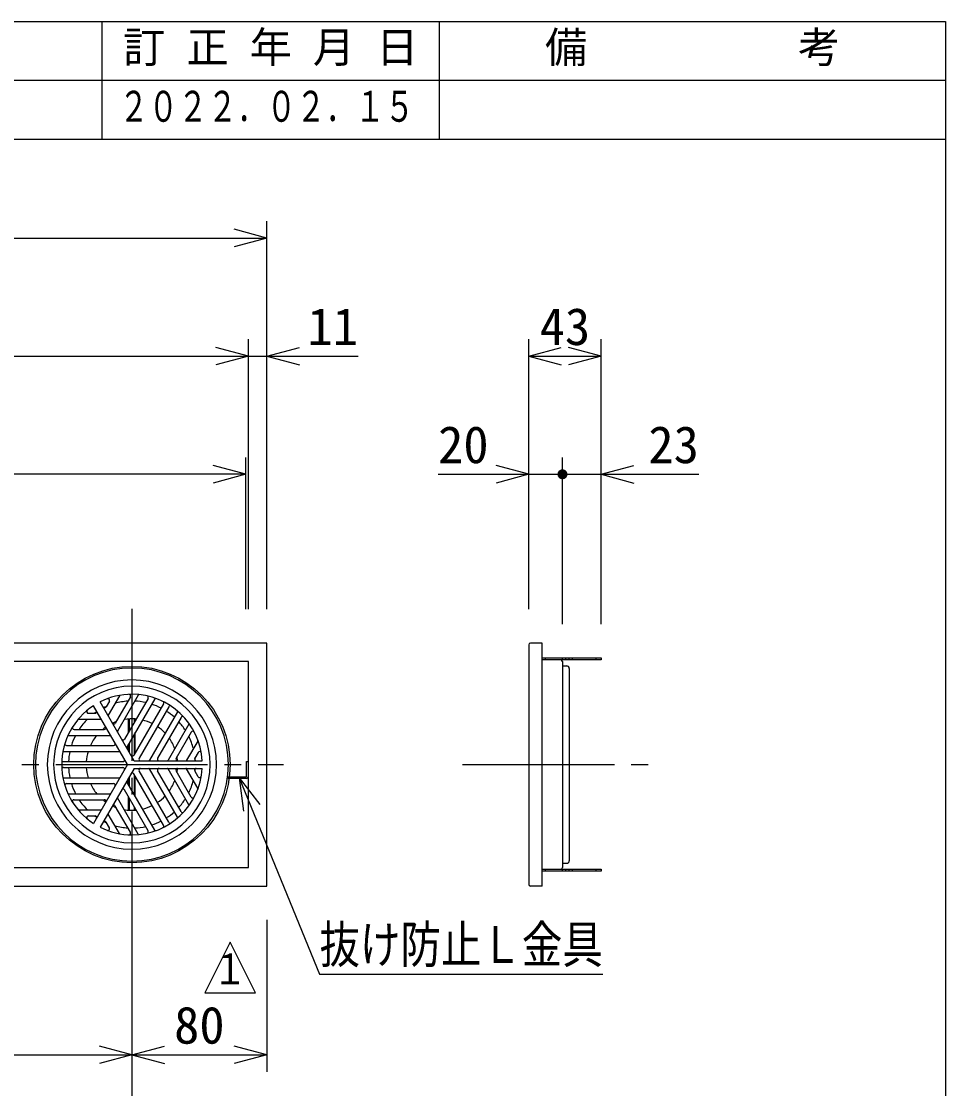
# Model space of a CAD drawing. Units: millimetres, scale not verified. Extents: x -1365 to 1365, y -930 to 870.
# Drawn here: x 817 to 1365, y 238 to 870 of the extents above; entities that cross this region are included whole.
import ezdxf
from ezdxf.enums import TextEntityAlignment as Align

# ---------------------------------------------------------------- set-up
doc = ezdxf.new("R2010")
doc.units = ezdxf.units.MM
doc.header["$LTSCALE"] = 10
doc.linetypes.add('CHAIN2', pattern=[12, 9, -1, 1, -1])
for name, color, linetype in [('0-0_計極細', 2, 'Continuous'), ('0-1_計細線', 3, 'Continuous'), ('0-5_寸法線', 7, 'Continuous'), ('0-7_枠細線', 5, 'Continuous'), ('0-8_枠中線', 5, 'Continuous')]:
    doc.layers.add(name, color=color, linetype=linetype)
doc.styles.add('ＭＳ ゴシック', font='')
doc.styles.get('ＭＳ ゴシック').set_extended_font_data('MS Gothic')

msp = doc.modelspace()

# ---------------------------------------------------------------- hatches: boundary and pattern name
at = {"layer": '0-5_寸法線'}
msp.add_hatch(color=256, dxfattribs=at).paths.add_polyline_path([(1140.86, 601.58, 1), (1134.86, 601.58, 1)])

# ---------------------------------------------------------------- linework, layer by layer
at = {"layer": '0-0_計極細', "linetype": 'CHAIN2'}
for p, q in [((882.67, 521.79), (882.67, -118.58)), ((-842.5, 429.58), (972.53, 429.58)), ((1078.62, 429.58), (1193.84, 429.58))]:
    msp.add_line(p, q, dxfattribs=at)
at = {"layer": '0-0_計極細'}
for p, q in [((875.22, 470.37), (868.62, 458.93)), ((881.78, 469.68), (872.82, 454.17)), ((886.45, 470.76), (874.12, 449.4)), ((892.26, 468.77), (878.32, 444.63)), ((896.18, 468.54), (879.63, 439.87)), ((869.31, 467.15), (867.32, 463.7)), ((901.42, 465.58), (883.83, 435.1)), ((904.46, 463.82), (886.87, 433.35)), ((851.06, 456.43), (864.27, 456.43)), ((856.82, 459.94), (860.8, 459.94)), ((880.66, 448.68), (880.66, 456.6)), ((881.16, 449.55), (881.16, 456.63)), ((884.17, 454.77), (884.17, 456.63)), ((884.68, 455.64), (884.68, 456.6)), ((909.65, 460.76), (893.1, 432.09)), ((911.81, 457.48), (897.88, 433.35)), ((848.39, 450.4), (866.3, 450.4)), ((916.44, 453.45), (904.11, 432.09)), ((845.12, 446.89), (869.78, 446.89)), ((884.17, 435.7), (884.17, 447.74)), ((884.68, 436.57), (884.68, 448.61)), ((917.84, 448.86), (908.88, 433.35)), ((921.72, 443.53), (915.11, 432.09)), ((842.17, 437.36), (875.28, 437.36)), ((843.93, 440.87), (871.81, 440.87)), ((880.66, 437.57), (880.66, 441.66)), ((881.16, 436.7), (881.16, 442.53)), ((921.88, 436.79), (919.89, 433.35)), ((842.12, 431.34), (877.31, 431.34)), ((842.12, 427.83), (877.31, 427.83)), ((901.42, 393.59), (883.83, 424.06)), ((904.46, 395.35), (886.87, 425.82)), ((909.65, 398.4), (893.1, 427.07)), ((911.81, 401.68), (897.88, 425.82)), ((916.44, 405.72), (904.11, 427.07)), ((917.84, 410.3), (908.88, 425.82)), ((921.72, 415.63), (915.11, 427.07)), ((921.88, 422.37), (919.89, 425.82)), ((842.17, 421.8), (875.28, 421.8)), ((843.93, 418.29), (871.81, 418.29)), ((896.18, 390.62), (879.63, 419.3)), ((880.66, 417.5), (880.66, 421.59)), ((881.16, 416.64), (881.16, 422.46)), ((884.17, 411.42), (884.17, 423.46)), ((884.68, 410.55), (884.68, 422.59)), ((941.67, 421.33), (941.67, 422.33)), ((845.12, 412.27), (869.78, 412.27)), ((892.26, 390.39), (878.32, 414.53)), ((848.39, 408.76), (866.3, 408.76)), ((881.78, 389.48), (872.82, 405)), ((886.45, 388.41), (874.12, 409.76)), ((880.66, 402.56), (880.66, 410.48)), ((881.16, 402.53), (881.16, 409.61)), ((851.06, 402.74), (864.27, 402.74)), ((856.82, 399.23), (860.8, 399.23)), ((875.22, 388.79), (868.62, 400.23)), ((884.17, 402.53), (884.17, 404.4)), ((884.68, 402.56), (884.68, 403.53)), ((869.31, 392.02), (867.32, 395.46))]:
    msp.add_line(p, q, dxfattribs=at)
for centre, radius, start, end in [((882.67, 429.58), 50.15, 90, 270), ((882.67, 429.58), 50.15, 270, 90), ((868.44, 467.65), 1, 330, 110.49823), ((875.66, 470.12), 0.502, 99.81001, 150), ((880.91, 470.18), 1, 330, 92.48216), ((886.89, 470.51), 0.502, 84.11294, 150), ((891.39, 469.28), 1, 330, 77.60597), ((896.62, 468.29), 0.502, 70.18513, 150), ((866.45, 464.2), 1, 210, 330), ((882.67, 429.58), 37.63, 113.77152, 116.31965), ((882.67, 429.58), 37.63, 93.596, 105.50678), ((882.67, 429.58), 37.63, 77.4576, 87.38711), ((882.67, 429.58), 37.63, 77.4576, 87.38711), ((882.67, 429.58), 37.63, 62.67477, 71.92708), ((900.55, 466.08), 1, 330, 63.89345), ((905.33, 463.32), 1, 56.10655, 150), ((851.06, 455.92), 0.502, 90, 140.18999), ((882.67, 429.58), 37.63, 134.49322, 146.404), ((856.82, 460.94), 1, 129.50177, 270), ((882.67, 429.58), 37.63, 123.68035, 126.22848), ((860.8, 460.94), 1, 270, 30), ((864.27, 455.92), 0.502, 30, 90), ((869.05, 458.68), 0.502, 150, 210), ((882.67, 429.58), 27.09, 84.62432, 99.70902), ((882.67, 429.58), 27.09, 84.62432, 90), ((882.67, 429.58), 27.09, 63.71622, 76.68065), ((882.67, 429.58), 37.63, 48.07292, 57.32523), ((909.22, 461.01), 0.502, 330, 49.81487), ((912.68, 456.98), 1, 42.39403, 150), ((848.39, 451.41), 1, 147.51784, 270), ((882.67, 429.58), 27.09, 124.78019, 129.77896), ((866.3, 451.41), 1, 270, 30), ((871.95, 454.67), 1, 210, 330), ((882.67, 429.58), 27.09, 110.22104, 115.21981), ((874.56, 449.15), 0.502, 150, 210), ((882.67, 429.58), 27.09, 43.31935, 56.28378), ((882.67, 429.58), 37.63, 32.61289, 42.5424), ((916, 453.7), 0.502, 330, 35.88706), ((918.71, 448.36), 1, 27.51784, 150), ((845.12, 446.39), 0.502, 90, 155.88706), ((882.67, 429.58), 37.63, 152.61289, 162.5424), ((882.67, 429.58), 27.09, 140.29098, 155.37568), ((869.78, 446.39), 0.502, 30, 90), ((877.45, 445.14), 1, 210, 330), ((882.67, 429.58), 27.09, 20.29098, 35.37568), ((882.67, 429.58), 37.63, 14.49322, 26.40401), ((842.17, 436.86), 0.502, 89.99378, 169.80868), ((843.93, 441.87), 1, 162.39403, 270), ((882.67, 429.58), 37.63, 168.07292, 177.32523), ((882.67, 429.58), 27.09, 163.31935, 176.28378), ((871.81, 441.87), 1, 270, 30), ((875.28, 436.86), 0.502, 30, 90), ((880.06, 439.62), 0.502, 150, 210), ((922.75, 436.29), 1, 9.50177, 150), ((842.12, 432.35), 1, 176.10043, 269.99386), ((877.31, 432.34), 1, 270, 30), ((882.96, 435.6), 1, 210, 330), ((882.96, 435.6), 1, 253.22135, 330), ((887.74, 432.84), 1, 150, 270), ((892.66, 432.34), 0.502, 270, 330), ((898.75, 432.84), 1, 150, 270), ((903.67, 432.34), 0.502, 270, 330), ((909.75, 432.84), 1, 150, 270), ((882.67, 429.58), 27.09, 4.78019, 9.77896), ((914.68, 432.34), 0.502, 270, 330), ((920.76, 432.84), 1, 150, 270), ((882.67, 429.58), 37.63, 3.68035, 6.22848), ((842.12, 426.82), 1, 90, 183.89345), ((882.67, 429.58), 37.63, 182.67477, 191.92708), ((882.67, 429.58), 27.09, 183.71622, 196.68065), ((877.31, 426.82), 1, 330, 90), ((882.96, 423.56), 1, 30, 150), ((882.96, 423.56), 1, 30, 106.77865), ((887.74, 426.32), 1, 90, 210), ((892.66, 426.82), 0.502, 30, 90), ((898.75, 426.32), 1, 90, 210), ((903.67, 426.82), 0.502, 30, 90), ((909.75, 426.32), 1, 90, 210), ((882.67, 429.58), 27.09, 350.22104, 355.21981), ((914.68, 426.82), 0.502, 30, 90), ((920.76, 426.32), 1, 90, 210), ((882.67, 429.58), 37.63, 353.77152, 356.31965), ((842.17, 422.31), 0.502, 190.17883, 269.99383), ((843.93, 417.29), 1, 90, 197.60597), ((882.67, 429.58), 37.63, 197.4576, 207.38711), ((882.67, 429.58), 27.09, 204.62432, 219.70902), ((871.81, 417.29), 1, 330, 90), ((875.28, 422.31), 0.502, 270, 330), ((880.06, 419.55), 0.502, 150, 210), ((882.67, 429.58), 27.09, 324.62432, 339.70902), ((882.67, 429.58), 37.63, 333.59599, 345.50678), ((922.75, 422.87), 1, 210, 350.49823), ((845.12, 412.77), 0.502, 204.11294, 270), ((869.78, 412.77), 0.502, 270, 330), ((877.45, 414.03), 1, 30, 150), ((848.39, 407.76), 1, 90, 212.48216), ((882.67, 429.58), 37.63, 213.59599, 225.50678), ((882.67, 429.58), 27.09, 230.22104, 235.21981), ((866.3, 407.76), 1, 330, 90), ((871.95, 404.49), 1, 30, 150), ((882.67, 429.58), 27.09, 244.78019, 249.77896), ((874.56, 410.01), 0.502, 150, 210), ((882.67, 429.58), 27.09, 283.31935, 296.28378), ((882.67, 429.58), 27.09, 303.71622, 316.68065), ((882.67, 429.58), 37.63, 317.4576, 327.38711), ((916, 405.46), 0.502, 324.11294, 30), ((918.71, 410.8), 1, 210, 332.48216), ((856.82, 398.22), 1, 90, 230.49823), ((882.67, 429.58), 37.63, 233.77152, 236.31965), ((860.8, 398.22), 1, 330, 90), ((864.27, 403.24), 0.502, 270, 330), ((869.05, 400.48), 0.502, 149.99998, 210.00002), ((882.67, 429.58), 27.09, 260.29098, 275.37568), ((882.67, 429.58), 37.63, 302.67477, 311.92708), ((912.68, 402.18), 1, 210, 317.60597), ((866.45, 394.96), 1, 30, 150), ((882.67, 429.58), 37.63, 243.68035, 246.22848), ((882.67, 429.58), 37.63, 254.49322, 266.404), ((882.67, 429.58), 37.63, 272.61289, 282.5424), ((882.67, 429.58), 37.63, 288.07292, 297.32523), ((900.55, 393.09), 1, 296.10655, 30), ((905.33, 395.85), 1, 210, 303.89345), ((909.22, 398.15), 0.502, 310.18513, 30), ((868.44, 391.51), 1, 249.50177, 30), ((875.66, 389.04), 0.502, 210, 260.18999), ((880.91, 388.98), 1, 267.51784, 30), ((886.89, 388.66), 0.502, 210, 275.88706), ((891.39, 389.89), 1, 282.39403, 30), ((896.62, 390.88), 0.502, 210, 289.81487)]:
    msp.add_arc(centre, radius, start, end, dxfattribs=at)
at = {"layer": '0-1_計細線'}
for p, q in [((1117.86, 500.58), (1117.86, 358.58)), ((1125.86, 501.58), (1118.86, 501.58)), ((1125.86, 357.58), (1125.86, 501.58)), ((1127.86, 491.58), (1127.86, 492.78)), ((1137.86, 491.58), (1137.86, 492.78)), ((1137.86, 490.58), (1137.86, 368.58)), ((1138.36, 488.08), (1140.36, 488.08)), ((1139.86, 491.58), (1139.86, 492.78)), ((1141.86, 491.58), (1141.86, 492.78)), ((1143.86, 491.58), (1143.86, 492.78)), ((1157.86, 491.58), (1157.86, 492.78)), ((1141.86, 486.58), (1141.86, 372.58)), ((880.06, 429.58), (859.92, 464.47)), ((883.97, 431.84), (863.83, 466.72)), ((883.97, 431.84), (882.67, 434.1)), ((883.97, 431.84), (886.58, 431.84)), ((883.97, 431.84), (924.25, 431.84)), ((950.67, 431.33), (951.67, 431.33)), ((950.67, 422.33), (950.67, 431.33)), ((880.06, 429.58), (859.92, 394.7)), ((883.97, 427.32), (863.83, 392.44)), ((883.97, 427.32), (924.25, 427.32)), ((950.67, 421.33), (939.67, 421.33)), ((1127.86, 366.38), (1127.86, 367.58)), ((1137.86, 366.38), (1137.86, 367.58)), ((1138.36, 371.08), (1140.36, 371.08)), ((1139.86, 366.38), (1139.86, 367.58)), ((1141.86, 366.38), (1141.86, 367.58)), ((1143.86, 366.38), (1143.86, 367.58)), ((1157.86, 366.38), (1157.86, 367.58)), ((1125.86, 357.58), (1118.86, 357.58))]:
    msp.add_line(p, q, dxfattribs=at)
for points in [[(-833.33, 501.58), (-833.33, 357.58), (962.67, 357.58), (962.67, 501.58)], [(-822.33, 490.58), (-822.33, 368.58), (951.67, 368.58), (951.67, 490.58)], [(1125.86, 492.78), (1160.86, 492.78), (1160.86, 491.58), (1125.86, 491.58)], [(1125.86, 367.58), (1160.86, 367.58), (1160.86, 366.38), (1125.86, 366.38)]]:
    msp.add_lwpolyline(points, close=True, dxfattribs=at)
msp.add_lwpolyline([(939.67, 421.33), (939.67, 422.33), (950.67, 422.33)], dxfattribs=at)
msp.add_circle((882.67, 429.58), 58.2, dxfattribs=at)
for centre, radius, start, end in [((1118.86, 500.58), 1, 90, 180), ((1136.86, 490.58), 1, 0, 90), ((1138.36, 488.58), 0.5, 180, 270), ((1140.36, 486.58), 1.5, 0, 90), ((882.67, 429.58), 57.2, 90, 270), ((882.67, 429.58), 57.2, 270, 90), ((882.67, 429.58), 46.41, 90, 270), ((882.67, 429.58), 46.41, 270, 90), ((882.67, 429.58), 41.65, 90, 116.89208), ((882.67, 429.58), 41.65, 3.10792, 90), ((882.67, 429.58), 41.65, 123.10792, 236.89208), ((921.28, 443.78), 0.502, 330, 20.18999), ((882.67, 429.58), 41.65, 270, 356.89208), ((950.67, 422.33), 1, 270, 360), ((921.28, 415.38), 0.502, 339.81001, 30), ((851.06, 403.24), 0.502, 219.81001, 270), ((882.67, 429.58), 41.65, 243.10792, 270), ((1136.86, 368.58), 1, 270, 360), ((1138.36, 370.58), 0.5, 90, 180), ((1140.36, 372.58), 1.5, 270, 360), ((1118.86, 358.58), 1, 180, 270)]:
    msp.add_arc(centre, radius, start, end, dxfattribs=at)
at = {"layer": '0-5_寸法線'}
for p, q in [((962.67, 741.58), (943.35, 746.76)), ((962.67, 521.58), (962.67, 751.58)), ((-833.33, 741.58), (962.67, 741.58)), ((962.67, 741.58), (943.35, 736.41)), ((951.67, 671.58), (932.35, 676.76)), ((951.67, 521.58), (951.67, 681.58)), ((962.67, 521.58), (962.67, 681.58)), ((962.67, 671.58), (981.99, 676.76)), ((1117.86, 521.58), (1117.86, 681.58)), ((1117.86, 671.58), (1137.18, 676.76)), ((1160.86, 671.58), (1141.54, 676.76)), ((1160.86, 512.78), (1160.86, 681.58)), ((-822.33, 671.58), (951.67, 671.58)), ((951.67, 671.58), (932.35, 666.41)), ((951.67, 671.58), (1016.76, 671.58)), ((962.67, 671.58), (981.99, 666.41)), ((1117.86, 671.58), (1137.18, 666.41)), ((1117.86, 671.58), (1160.86, 671.58)), ((1160.86, 671.58), (1141.54, 666.41)), ((950.17, 521.58), (950.17, 611.58)), ((1117.86, 521.58), (1117.86, 611.58)), ((1137.86, 512.78), (1137.86, 611.58)), ((1160.86, 512.78), (1160.86, 611.58)), ((950.17, 601.58), (-820.83, 601.58)), ((950.17, 601.58), (930.85, 606.76)), ((950.17, 601.58), (930.85, 596.41)), ((1064.16, 601.58), (1137.86, 601.58)), ((1117.86, 601.58), (1098.54, 606.76)), ((1117.86, 601.58), (1098.54, 596.41)), ((1137.86, 601.58), (1218.79, 601.58)), ((1160.86, 601.58), (1180.18, 606.76)), ((1160.86, 601.58), (1180.18, 596.41)), ((946.32, 421.76), (958.41, 405.83)), ((946.32, 421.76), (948.83, 401.92)), ((882.67, 337.58), (882.67, 247.58)), ((962.67, 337.58), (962.67, 247.58)), ((882.67, 257.58), (863.35, 262.76)), ((882.67, 257.58), (901.99, 262.76)), ((962.67, 257.58), (943.35, 262.76)), ((-833.33, 257.58), (882.67, 257.58)), ((882.67, 257.58), (863.35, 252.41)), ((882.67, 257.58), (901.99, 252.41)), ((882.67, 257.58), (962.67, 257.58)), ((962.67, 257.58), (943.35, 252.41))]:
    msp.add_line(p, q, dxfattribs=at)
msp.add_lwpolyline([(946.32, 421.76), (993.82, 305.34), (1161.82, 305.34)], dxfattribs=at)
at = {"layer": '0-7_枠細線'}
for p, q in [((865, 800), (865, 870)), ((1065, 800), (1065, 870)), ((1365, 835), (295, 835)), ((1365, 800), (295, 800)), ((940.94, 324.36), (925.94, 294.36)), ((955.94, 294.36), (940.94, 324.36)), ((925.94, 294.36), (955.94, 294.36))]:
    msp.add_line(p, q, dxfattribs=at)
at = {"layer": '0-8_枠中線'}
msp.add_lwpolyline([(-1365, -930), (-1365, 870), (1365, 870), (1365, -930)], close=True, dxfattribs=at)

# ---------------------------------------------------------------- texts
at = {"layer": '0-5_寸法線', "style": 'ＭＳ ゴシック'}
for s, p in [('11', (986.76, 671.58)), ('43', (1124.36, 671.58)), ('20', (1064.16, 601.58)), ('23', (1188.79, 601.58)), ('80', (907.67, 257.58))]:
    msp.add_text(s, height=21.99, dxfattribs=at).set_placement(p, align=Align.BOTTOM_LEFT)
at = {"layer": '0-5_寸法線', "style": 'ＭＳ ゴシック', "width": 0.8}
msp.add_text('抜け防止Ｌ金具', height=21.99, dxfattribs=at).set_placement((993.82, 305.34), align=Align.BOTTOM_LEFT)
at = {"layer": '0-7_枠細線', "style": 'ＭＳ ゴシック'}
for s, p in [('訂 正 年 月 日', (877.5, 840)), ('備\u3000\u3000\u3000\u3000\u3000考', (1127.5, 840))]:
    msp.add_text(s, height=18.33, dxfattribs=at).set_placement(p, align=Align.BOTTOM_LEFT)
for s, width, p in [('２０２２．０２．１５', 0.7, (875, 805)), ('１', 0.8, (930.67, 293.75))]:
    msp.add_text(s, height=18.33, dxfattribs=dict(at, width=width)).set_placement(p, align=Align.BOTTOM_LEFT)

doc.saveas('drawing.dxf')
